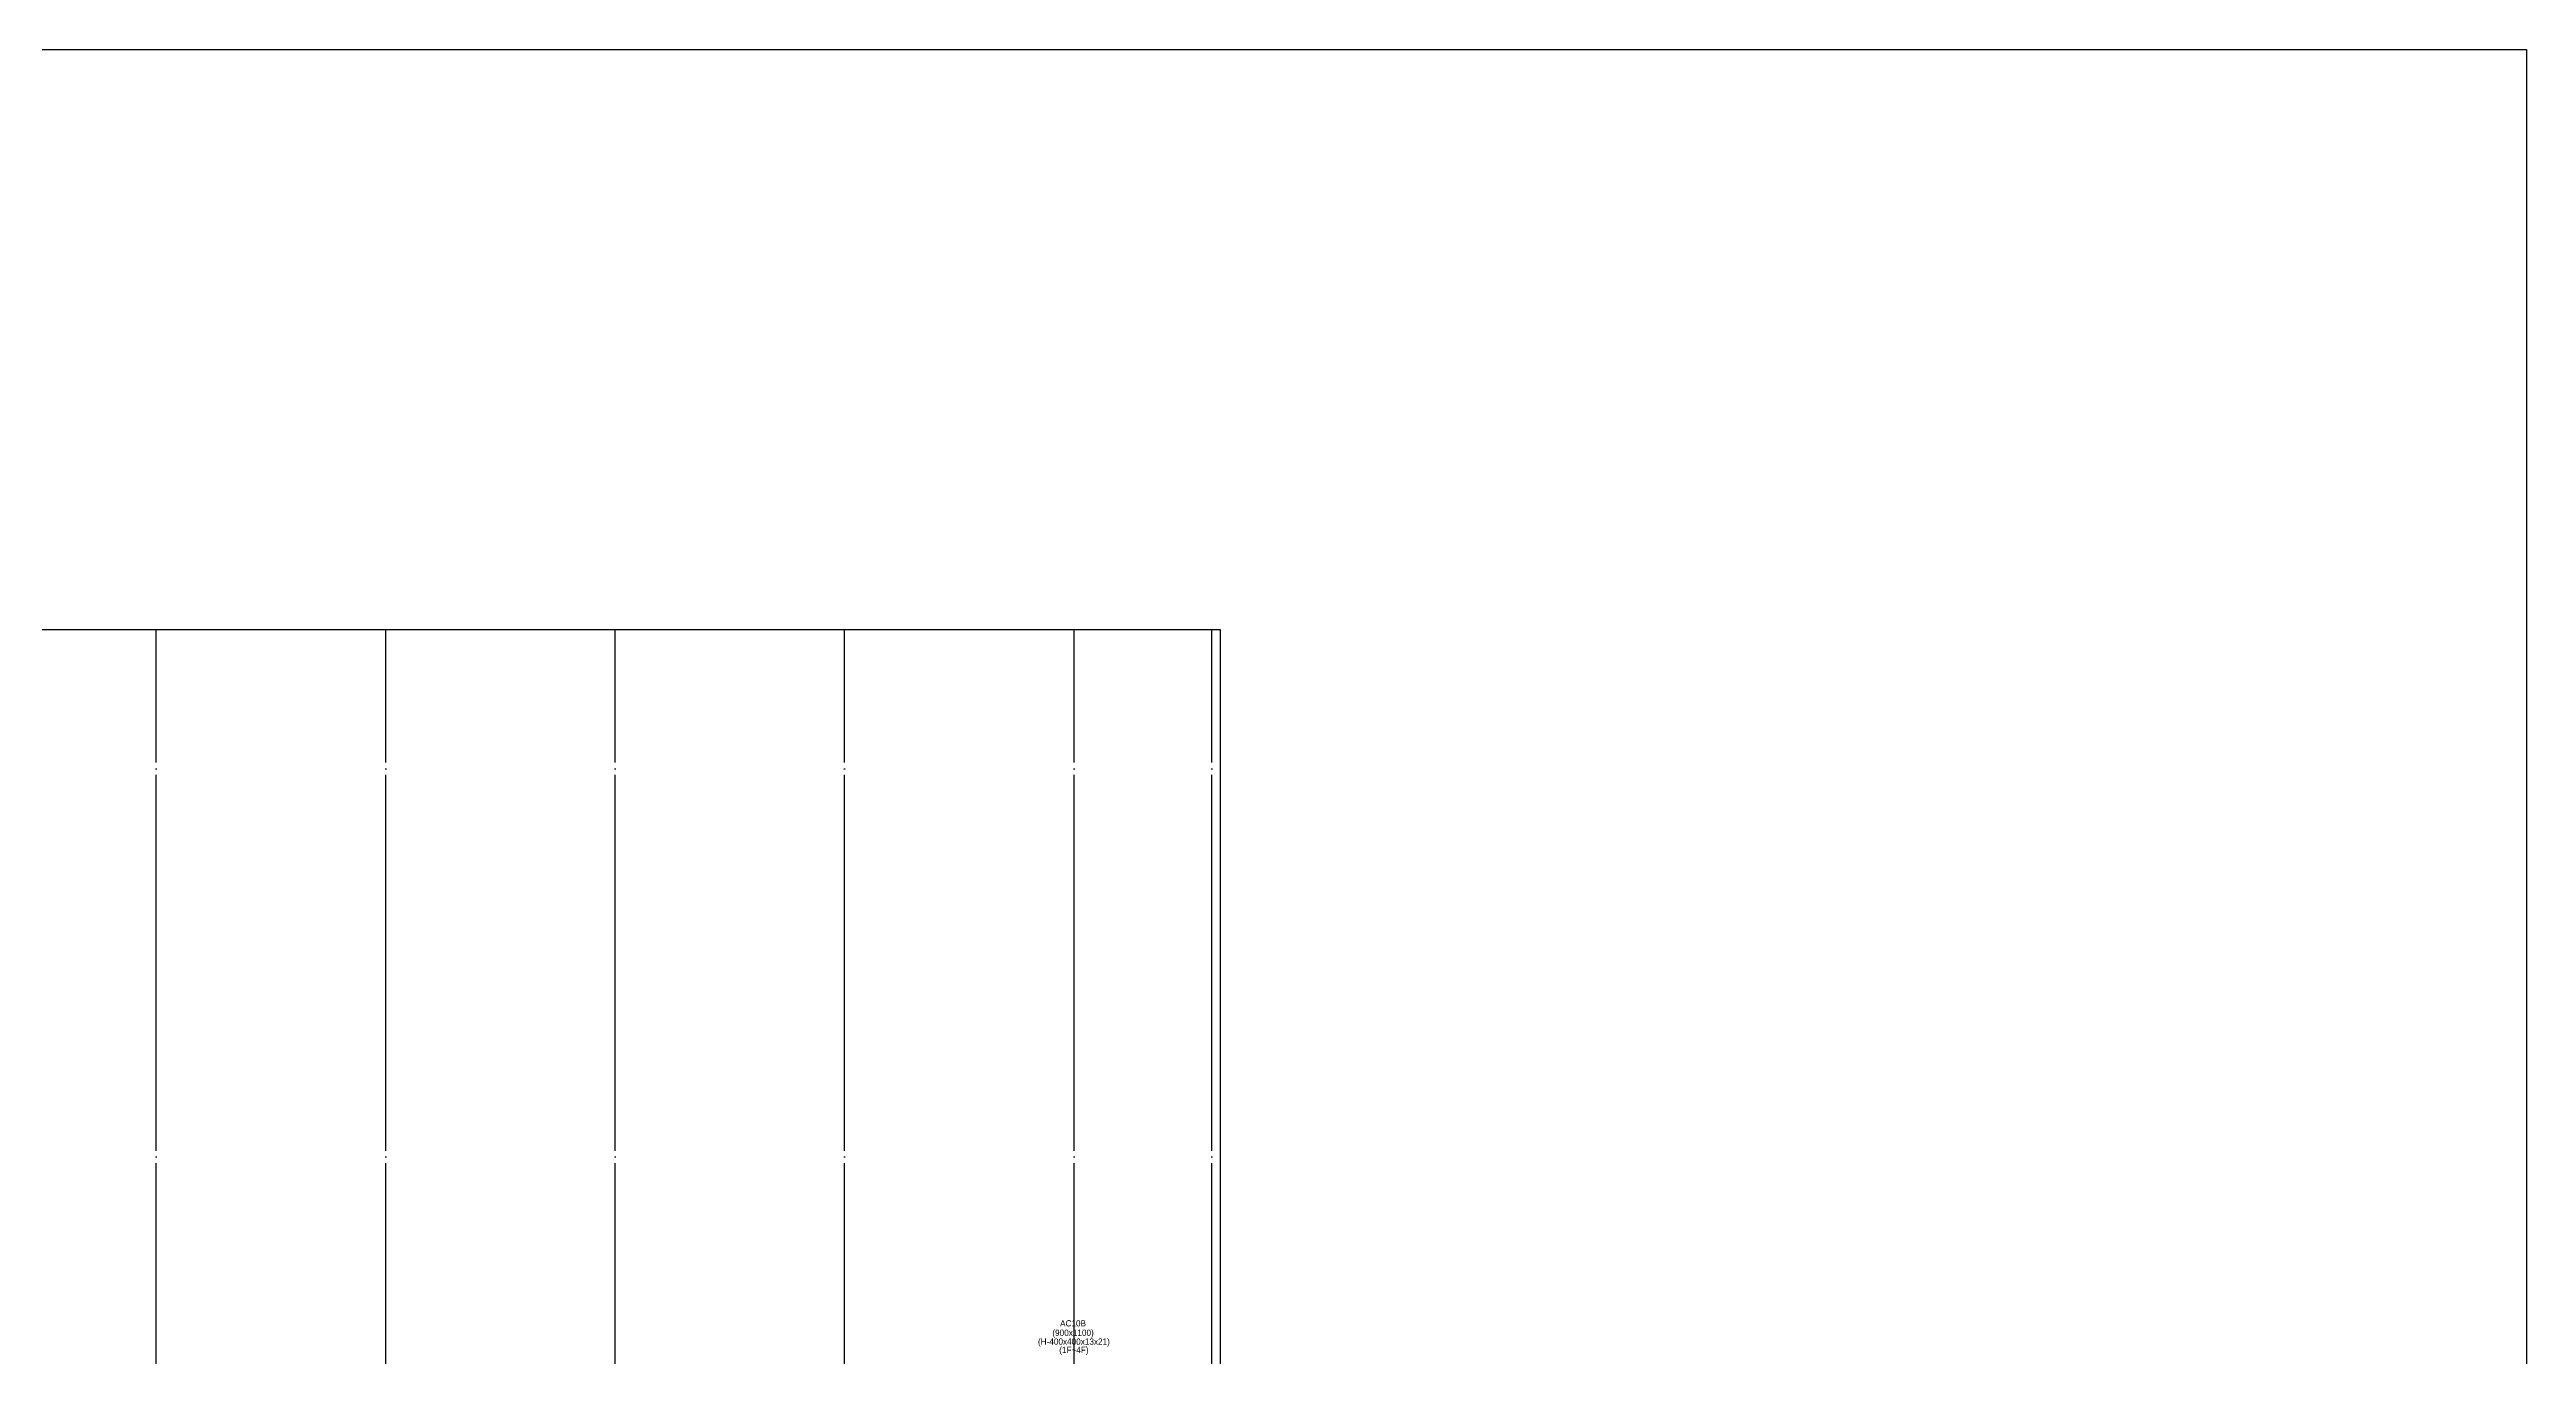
# Model space of a CAD drawing. Header units: millimetres. Extents: x -47382 to 204618, y -51045 to 127155.
# Drawn here: x 85886 to 204618, y 64543 to 127155 of the extents above; entities that cross this region are included whole.
import ezdxf
from ezdxf.enums import TextEntityAlignment as Align

# ---------------------------------------------------------------- set-up
doc = ezdxf.new("R2010")
doc.units = ezdxf.units.MM
doc.header["$LTSCALE"] = 300
doc.header["$MEASUREMENT"] = 0
doc.linetypes.add('CEN', pattern=[62, 60, -1, 0, -1])
doc.layers.get('0').update_dxf_attribs({"linetype": 'CONTINUOUS'})
doc.layers.get('Defpoints').update_dxf_attribs({"color": 153, "linetype": 'CONTINUOUS'})
doc.layers.add('A-ST-AXIS-CEN', color=252, linetype='CEN')
doc.layers.add('Defpoint', color=161, linetype='CONTINUOUS', plot=False)
doc.styles.add('돋움', font='')
doc.styles.get('돋움').set_extended_font_data('Dotum')

# ---------------------------------------------------------------- blocks, each defined once
blk = doc.blocks.new('ACT 지상4층구조평면도')
at = {"layer": 'Defpoint'}
for points in [[(0, 178200), (252000, 178200), (252000, 0), (0, 0)], [(189382, 51045), (47382, 51045), (47382, 150416), (189382, 150416)]]:
    blk.add_lwpolyline(points, close=True, dxfattribs=at)

msp = doc.modelspace()

# ---------------------------------------------------------------- linework, layer by layer
at = {"layer": 'A-ST-AXIS-CEN'}
for p, q in [((91000, 0), (91000, 99371)), ((102000, 0), (102000, 99371)), ((113000, 0), (113000, 99371)), ((124000, 0), (124000, 99371)), ((135000, 0), (135000, 99371)), ((141600, 0), (141600, 99371))]:
    msp.add_line(p, q, dxfattribs=at)
at = {"layer": 'Defpoint'}
for points in [[(-47382, 127155), (204618, 127155), (204618, -51045), (-47382, -51045)], [(142000, 0), (0, 0), (0, 99371), (142000, 99371)]]:
    msp.add_lwpolyline(points, close=True, dxfattribs=at)

# ---------------------------------------------------------------- block references
msp.add_blockref('ACT 지상4층구조평면도', (-47382, -51045))

# ---------------------------------------------------------------- texts
at = {"layer": 'Defpoints', "linetype": 'Continuous', "style": '돋움'}
for s, p in [('(H-400x400x13x21)', (134989, 65014)), ('(900x1100)', (134948, 65439)), ('AC10B', (134948, 65889)), ('(1F~4F)', (134989, 64614))]:
    msp.add_text(s, height=300, dxfattribs=at).set_placement(p, align=Align.BOTTOM_CENTER)

doc.saveas('drawing.dxf')
